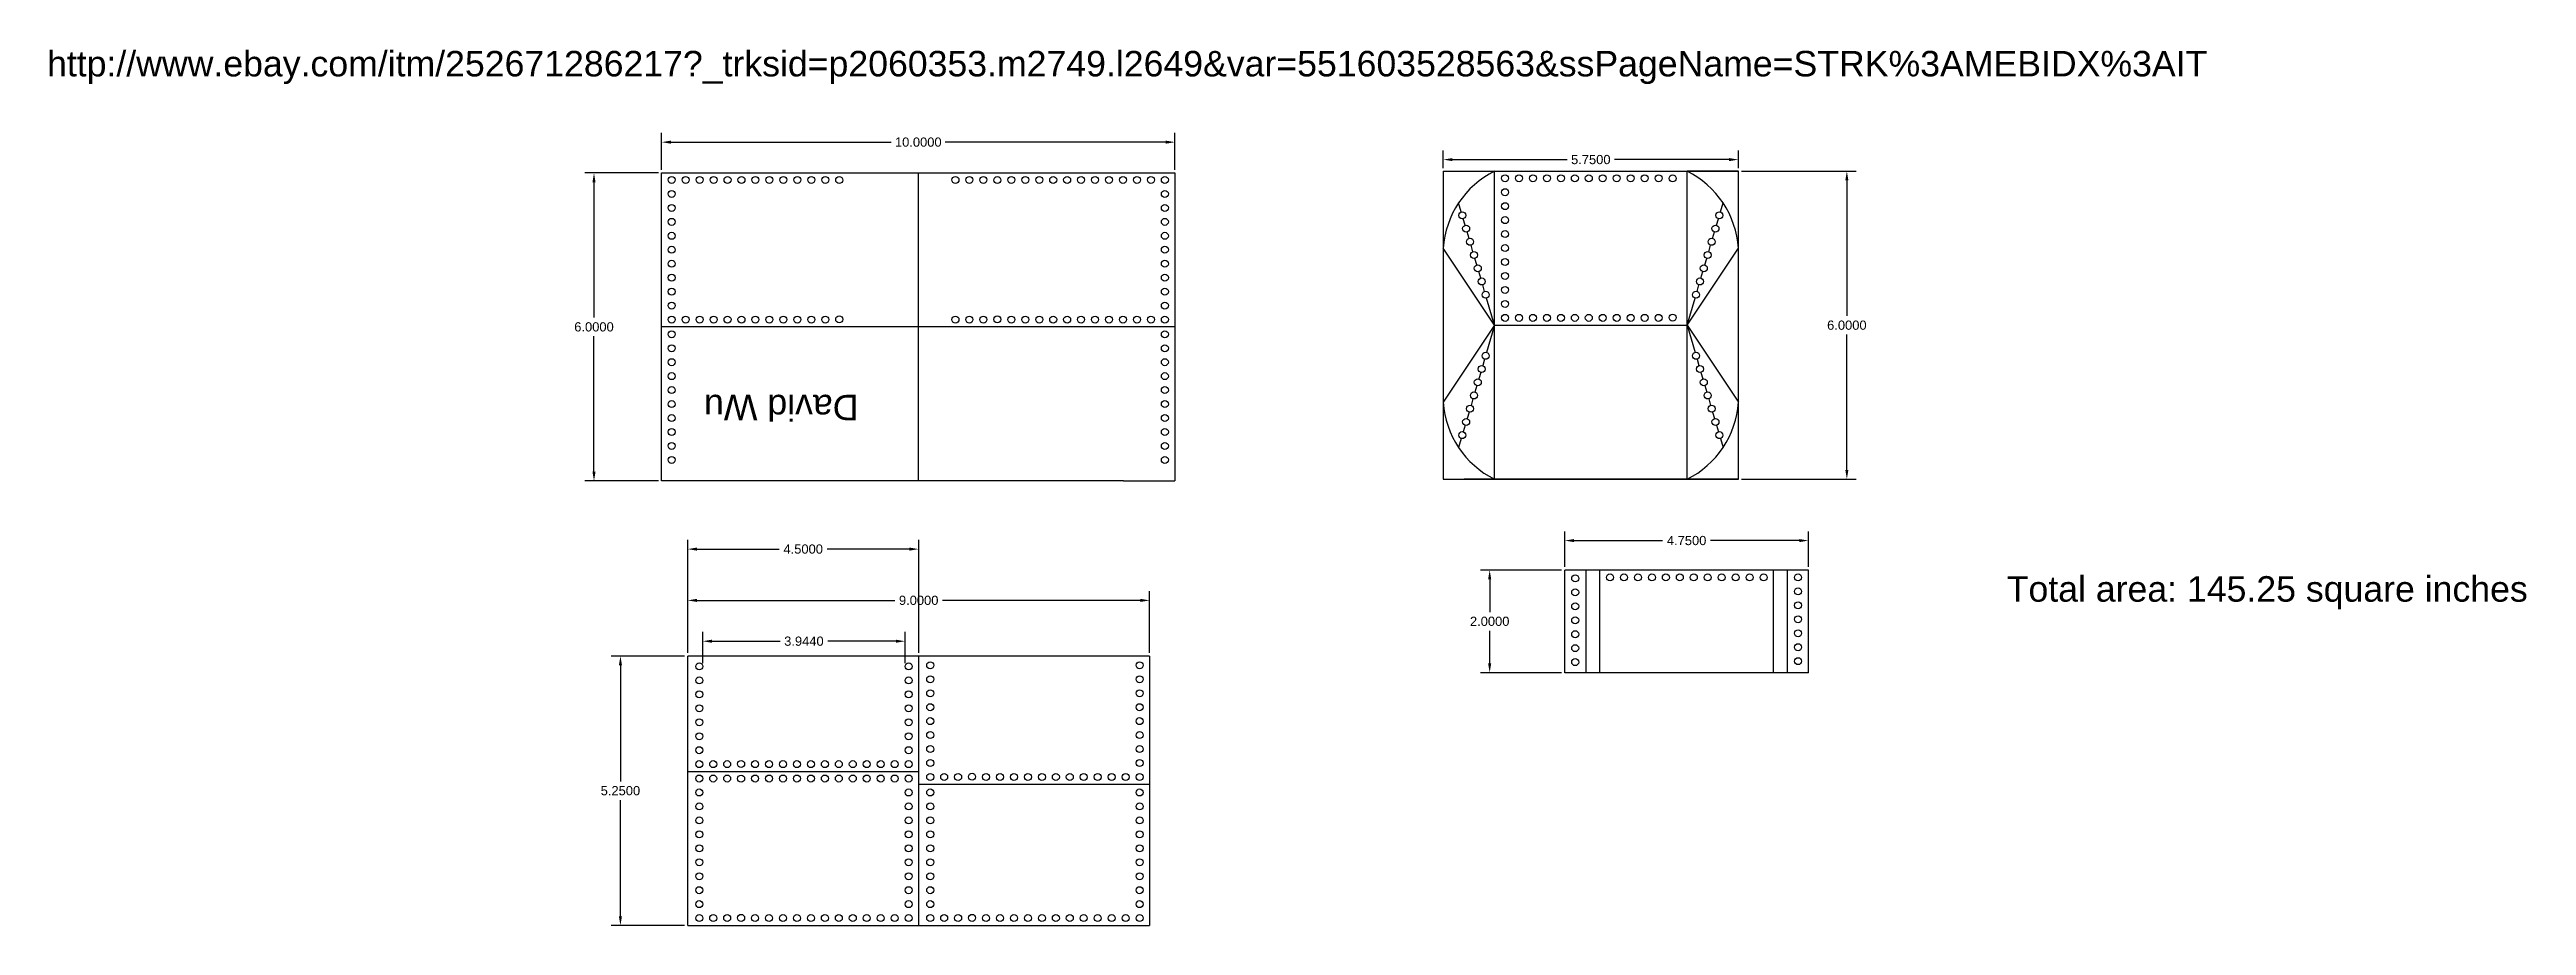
# Model space of a CAD drawing. Header units: inches. Extents: x -11.9 to 36.3, y -8.7 to 8.4.
import ezdxf

# ---------------------------------------------------------------- set-up
doc = ezdxf.new("R2010")
doc.units = ezdxf.units.IN
doc.header["$MEASUREMENT"] = 0
doc.styles.get("Standard").update_dxf_attribs({"font": 'arial.ttf'})
doc.dimstyles.get("Standard").update_dxf_attribs({"dimtxt": 0.18, "dimasz": 0.18, "dimexe": 0.18, "dimexo": 0.0625, "dimgap": 0.09, "dimtad": 0, "dimtih": 1, "dimtoh": 1, "dimdec": 4, "dimzin": 0, "dimdsep": 46, "dimtxsty": 'Standard', "dimcen": 0.09, "dimadec": 0, "dimazin": 0, "dimtfac": 1, "dimtdec": 4, "dimtofl": 0, "dimtmove": 0, "dimatfit": 3, "dimfxl": 1, "dimtolj": 1, "dimtzin": 0, "dimarcsym": 0})

# ---------------------------------------------------------------- blocks, each defined once
blk = doc.blocks.new('*D2')
at = {"color": 0, "lineweight": -2, "transparency": 16777216}
for p, q in [((0, 6.062), (0, 6.78)), ((10, 6.062), (10, 6.78)), ((0.18, 6.6), (4.475, 6.6)), ((9.82, 6.6), (5.525, 6.6))]:
    blk.add_line(p, q, dxfattribs=at)
at = {"color": 0, "transparency": 16777216}
for points in [[(0.18, 6.63), (0.18, 6.57), (0, 6.6)], [(9.82, 6.63), (9.82, 6.57), (10, 6.6)]]:
    blk.add_solid(points, dxfattribs=at)
at = {"layer": 'Defpoints', "color": 0, "transparency": 16777216}
for p in [(0, 6.6), (0, 6), (10, 6)]:
    blk.add_point(p, dxfattribs=at)
at = {"color": 0, "transparency": 16777216, "insert": (5, 6.6), "char_height": 0.18, "attachment_point": 5}
blk.add_mtext('\\A1;10.0000', dxfattribs=at)
blk = doc.blocks.new('*D6')
at = {"color": 0, "lineweight": -2, "transparency": 16777216}
for p, q in [((15.228, 6.095), (15.228, 6.44)), ((20.978, 6.095), (20.978, 6.44)), ((15.408, 6.26), (17.64, 6.26)), ((20.798, 6.26), (18.567, 6.26))]:
    blk.add_line(p, q, dxfattribs=at)
at = {"color": 0, "transparency": 16777216}
for points in [[(15.408, 6.29), (15.408, 6.23), (15.228, 6.26)], [(20.798, 6.29), (20.798, 6.23), (20.978, 6.26)]]:
    blk.add_solid(points, dxfattribs=at)
at = {"layer": 'Defpoints', "color": 0, "transparency": 16777216}
for p in [(15.228, 6.26), (15.228, 6.033), (20.978, 6.033)]:
    blk.add_point(p, dxfattribs=at)
at = {"color": 0, "transparency": 16777216, "insert": (18.103, 6.26), "char_height": 0.18, "attachment_point": 5}
blk.add_mtext('\\A1;5.7500', dxfattribs=at)
blk = doc.blocks.new('*D8')
at = {"color": 0, "lineweight": -2, "transparency": 16777216}
for p, q in [((-0.063, 6), (-1.498, 6)), ((-1.318, 5.82), (-1.318, 3.182)), ((-1.318, 0.18), (-1.318, 2.818)), ((-0.063, 0), (-1.498, 0))]:
    blk.add_line(p, q, dxfattribs=at)
at = {"color": 0, "transparency": 16777216}
for points in [[(-1.348, 5.82), (-1.288, 5.82), (-1.318, 6)], [(-1.348, 0.18), (-1.288, 0.18), (-1.318, 0)]]:
    blk.add_solid(points, dxfattribs=at)
at = {"layer": 'Defpoints', "color": 0, "transparency": 16777216}
for p in [(0, 6), (-1.318, 0), (0, 0)]:
    blk.add_point(p, dxfattribs=at)
at = {"color": 0, "transparency": 16777216, "insert": (-1.318, 3), "char_height": 0.18, "attachment_point": 5}
blk.add_mtext('\\A1;6.0000', dxfattribs=at)
blk = doc.blocks.new('*D9')
at = {"color": 0, "lineweight": -2, "transparency": 16777216}
for p, q in [((0.446, -3.412), (-0.983, -3.412)), ((-0.803, -3.592), (-0.803, -5.855)), ((-0.803, -8.482), (-0.803, -6.219)), ((0.446, -8.662), (-0.983, -8.662))]:
    blk.add_line(p, q, dxfattribs=at)
at = {"color": 0, "transparency": 16777216}
for points in [[(-0.833, -3.592), (-0.773, -3.592), (-0.803, -3.412)], [(-0.833, -8.482), (-0.773, -8.482), (-0.803, -8.662)]]:
    blk.add_solid(points, dxfattribs=at)
at = {"layer": 'Defpoints', "color": 0, "transparency": 16777216}
for p in [(0.508, -3.412), (-0.803, -8.662), (0.508, -8.662)]:
    blk.add_point(p, dxfattribs=at)
at = {"color": 0, "transparency": 16777216, "insert": (-0.803, -6.037), "char_height": 0.18, "attachment_point": 5}
blk.add_mtext('\\A1;5.2500', dxfattribs=at)
blk = doc.blocks.new('*D10')
at = {"color": 0, "lineweight": -2, "transparency": 16777216}
for p, q in [((0.508, -3.35), (0.508, -2.148)), ((0.688, -2.328), (4.545, -2.328)), ((9.328, -2.328), (5.471, -2.328)), ((9.508, -3.35), (9.508, -2.148))]:
    blk.add_line(p, q, dxfattribs=at)
at = {"color": 0, "transparency": 16777216}
for points in [[(0.688, -2.298), (0.688, -2.358), (0.508, -2.328)], [(9.328, -2.298), (9.328, -2.358), (9.508, -2.328)]]:
    blk.add_solid(points, dxfattribs=at)
at = {"layer": 'Defpoints', "color": 0, "transparency": 16777216}
for p in [(9.508, -2.328), (0.508, -3.412), (9.508, -3.412)]:
    blk.add_point(p, dxfattribs=at)
at = {"color": 0, "transparency": 16777216, "insert": (5.008, -2.328), "char_height": 0.18, "attachment_point": 5}
blk.add_mtext('\\A1;9.0000', dxfattribs=at)
blk = doc.blocks.new('*D11')
at = {"color": 0, "lineweight": -2, "transparency": 16777216}
for p, q in [((17.533, -1.737), (15.953, -1.737)), ((16.133, -1.917), (16.133, -2.555)), ((16.133, -3.557), (16.133, -2.919)), ((17.533, -3.737), (15.953, -3.737))]:
    blk.add_line(p, q, dxfattribs=at)
at = {"color": 0, "transparency": 16777216}
for points in [[(16.103, -1.917), (16.163, -1.917), (16.133, -1.737)], [(16.103, -3.557), (16.163, -3.557), (16.133, -3.737)]]:
    blk.add_solid(points, dxfattribs=at)
at = {"layer": 'Defpoints', "color": 0, "transparency": 16777216}
for p in [(17.595, -1.737), (16.133, -3.737), (17.595, -3.737)]:
    blk.add_point(p, dxfattribs=at)
at = {"color": 0, "transparency": 16777216, "insert": (16.133, -2.737), "char_height": 0.18, "attachment_point": 5}
blk.add_mtext('\\A1;2.0000', dxfattribs=at)
blk = doc.blocks.new('*D12')
at = {"color": 0, "lineweight": -2, "transparency": 16777216}
for p, q in [((17.595, -1.675), (17.595, -0.983)), ((17.775, -1.163), (19.503, -1.163)), ((22.165, -1.163), (20.437, -1.163)), ((22.345, -1.675), (22.345, -0.983))]:
    blk.add_line(p, q, dxfattribs=at)
at = {"color": 0, "transparency": 16777216}
for points in [[(17.775, -1.133), (17.775, -1.193), (17.595, -1.163)], [(22.165, -1.133), (22.165, -1.193), (22.345, -1.163)]]:
    blk.add_solid(points, dxfattribs=at)
at = {"layer": 'Defpoints', "color": 0, "transparency": 16777216}
for p in [(17.595, -1.163), (17.595, -1.737), (22.345, -1.737)]:
    blk.add_point(p, dxfattribs=at)
at = {"color": 0, "transparency": 16777216, "insert": (19.97, -1.163), "char_height": 0.18, "attachment_point": 5}
blk.add_mtext('\\A1;4.7500', dxfattribs=at)
blk = doc.blocks.new('*D13')
at = {"color": 0, "lineweight": -2, "transparency": 16777216}
for p, q in [((21.041, 6.033), (23.272, 6.033)), ((23.092, 5.853), (23.092, 3.215)), ((23.092, 0.213), (23.092, 2.851)), ((21.041, 0.033), (23.272, 0.033))]:
    blk.add_line(p, q, dxfattribs=at)
at = {"color": 0, "transparency": 16777216}
for points in [[(23.062, 5.853), (23.122, 5.853), (23.092, 6.033)], [(23.062, 0.213), (23.122, 0.213), (23.092, 0.033)]]:
    blk.add_solid(points, dxfattribs=at)
at = {"layer": 'Defpoints', "color": 0, "transparency": 16777216}
for p in [(20.978, 6.033), (23.092, 6.033), (20.978, 0.033)]:
    blk.add_point(p, dxfattribs=at)
at = {"color": 0, "transparency": 16777216, "insert": (23.092, 3.033), "char_height": 0.18, "attachment_point": 5}
blk.add_mtext('\\A1;6.0000', dxfattribs=at)
blk = doc.blocks.new('*D14')
at = {"color": 0, "lineweight": -2, "transparency": 16777216}
for p, q in [((0.508, -3.35), (0.508, -1.149)), ((0.688, -1.329), (2.291, -1.329)), ((4.828, -1.329), (3.225, -1.329)), ((5.008, -3.35), (5.008, -1.149))]:
    blk.add_line(p, q, dxfattribs=at)
at = {"color": 0, "transparency": 16777216}
for points in [[(0.688, -1.299), (0.688, -1.359), (0.508, -1.329)], [(4.828, -1.299), (4.828, -1.359), (5.008, -1.329)]]:
    blk.add_solid(points, dxfattribs=at)
at = {"layer": 'Defpoints', "color": 0, "transparency": 16777216}
for p in [(5.008, -1.329), (0.508, -3.412), (5.008, -3.412)]:
    blk.add_point(p, dxfattribs=at)
at = {"color": 0, "transparency": 16777216, "insert": (2.758, -1.329), "char_height": 0.18, "attachment_point": 5}
blk.add_mtext('\\A1;4.5000', dxfattribs=at)
blk = doc.blocks.new('*D15')
at = {"color": 0, "lineweight": -2, "transparency": 16777216}
for p, q in [((0.801, -3.553), (0.801, -2.944)), ((0.981, -3.124), (2.309, -3.124)), ((4.564, -3.124), (3.236, -3.124)), ((4.744, -3.553), (4.744, -2.944))]:
    blk.add_line(p, q, dxfattribs=at)
at = {"color": 0, "transparency": 16777216}
for points in [[(0.981, -3.094), (0.981, -3.154), (0.801, -3.124)], [(4.564, -3.094), (4.564, -3.154), (4.744, -3.124)]]:
    blk.add_solid(points, dxfattribs=at)
at = {"layer": 'Defpoints', "color": 0, "transparency": 16777216}
for p in [(4.744, -3.124), (0.801, -3.615), (4.744, -3.615)]:
    blk.add_point(p, dxfattribs=at)
at = {"color": 0, "transparency": 16777216, "insert": (2.772, -3.124), "char_height": 0.18, "attachment_point": 5}
blk.add_mtext('\\A1;3.9440', dxfattribs=at)

msp = doc.modelspace()

# ---------------------------------------------------------------- linework, layer by layer
at = {"color": 1}
for p, q in [((0, 6), (10, 6)), ((0, 0), (0, 6)), ((10, 6), (10, 0)), ((15.22843, 6.03271), (15.22843, 0.03271)), ((15.22843, 6.03271), (20.97843, 6.03271)), ((20.97843, 6.03271), (19.97843, 6.03271)), ((20.97843, 0.03271), (20.97843, 6.03271)), ((16.22843, 3.03271), (15.22843, 4.53271)), ((19.97843, 3.03271), (20.97843, 4.53271)), ((16.22843, 3.03271), (15.22843, 1.53271)), ((19.97843, 3.03271), (20.97843, 1.53271)), ((9, 0), (0, 0)), ((9, 0), (10, 0)), ((15.22843, 0.03271), (20.97843, 0.03271)), ((20.97843, 0.03271), (15.63643, 0.03271)), ((17.59513, -3.73736), (17.59513, -1.73736)), ((22.34513, -1.73736), (17.59513, -1.73736)), ((22.34513, -3.73736), (22.34513, -1.73736)), ((0.50803, -5.66225), (0.50803, -3.41225)), ((9.50803, -3.41225), (0.50803, -3.41225)), ((5.00803, -8.66225), (5.00803, -3.41225)), ((9.50803, -3.41225), (9.50803, -8.66225)), ((22.34513, -3.73736), (17.59513, -3.73736)), ((0.50803, -5.66225), (5.00803, -5.66225)), ((0.50803, -8.66225), (0.50803, -5.66225)), ((5.00803, -5.91225), (9.50803, -5.91225)), ((0.50803, -8.66225), (9.50803, -8.66225))]:
    msp.add_line(p, q, dxfattribs=at)
at = {"color": 5}
for p, q in [((5, 6), (5, 0)), ((16.22843, 0.03271), (16.22843, 6.03271)), ((19.97843, 0.03271), (19.97843, 6.03271)), ((15.57964, 5.23924), (15.52746, 5.41668)), ((20.62721, 5.23924), (20.67939, 5.41668)), ((15.65541, 4.98155), (15.618, 5.10876)), ((15.73117, 4.72387), (15.69377, 4.85108)), ((20.47568, 4.72387), (20.51308, 4.85108)), ((20.55145, 4.98155), (20.58885, 5.10876)), ((15.80694, 4.46619), (15.76954, 4.59339)), ((20.39991, 4.46619), (20.43732, 4.59339)), ((15.88271, 4.2085), (15.8453, 4.33571)), ((15.95847, 3.95082), (15.92107, 4.07803)), ((20.24838, 3.95082), (20.28578, 4.07803)), ((20.32415, 4.2085), (20.36155, 4.33571)), ((16.03424, 3.69314), (15.99684, 3.82034)), ((16.22843, 3.03271), (16.0726, 3.56266)), ((19.97843, 3.03271), (20.13425, 3.56266)), ((20.17261, 3.69314), (20.21001, 3.82034)), ((10, 3), (0, 3)), ((16.22843, 3.03271), (16.0726, 2.50276)), ((16.22843, 3.03271), (19.97843, 3.03271)), ((19.97843, 3.03271), (20.13425, 2.50276)), ((15.95847, 2.1146), (15.92107, 1.98739)), ((16.03424, 2.37228), (15.99684, 2.24507)), ((20.17261, 2.37228), (20.21001, 2.24507)), ((20.24838, 2.1146), (20.28578, 1.98739)), ((15.80694, 1.59923), (15.76954, 1.47202)), ((15.88271, 1.85691), (15.8453, 1.72971)), ((20.32415, 1.85691), (20.36155, 1.72971)), ((20.39991, 1.59923), (20.43732, 1.47202)), ((15.65541, 1.08386), (15.618, 0.95666)), ((15.73117, 1.34155), (15.69377, 1.21434)), ((20.47568, 1.34155), (20.51308, 1.21434)), ((20.55145, 1.08386), (20.58885, 0.95666)), ((15.57964, 0.82618), (15.52746, 0.64873)), ((20.62721, 0.82618), (20.67939, 0.64873)), ((18.00313, -1.73736), (18.00313, -3.73736)), ((18.27513, -1.73736), (18.27513, -3.73736)), ((21.66513, -3.73736), (21.66513, -1.73736)), ((21.93713, -3.73736), (21.93713, -1.73736))]:
    msp.add_line(p, q, dxfattribs=at)
at = {"color": 1}
for centre in [(0.19555, 5.86318), (0.46755, 5.86318), (0.73955, 5.86318), (1.01155, 5.86318), (1.28355, 5.86318), (1.55555, 5.86318), (1.82755, 5.86318), (2.09955, 5.86318), (2.37155, 5.86318), (2.64355, 5.86318), (2.91555, 5.86318), (3.18755, 5.86318), (3.45954, 5.86043), (5.72448, 5.86318), (5.99648, 5.86318), (6.26848, 5.86318), (6.54046, 5.86043), (6.81245, 5.86318), (7.08445, 5.86318), (7.35645, 5.86318), (7.62845, 5.86318), (7.90045, 5.86318), (8.17245, 5.86318), (8.44445, 5.86318), (8.71645, 5.86318), (8.98845, 5.86318), (9.26045, 5.86318), (9.53245, 5.86318), (9.80445, 5.86318), (16.43243, 5.8968), (16.70443, 5.8968), (16.97643, 5.8968), (17.24843, 5.8968), (17.52043, 5.8968), (17.79243, 5.8968), (18.06443, 5.8968), (18.33643, 5.8968), (18.60843, 5.8968), (18.88043, 5.8968), (19.15243, 5.8968), (19.42443, 5.8968), (19.69641, 5.89405), (0.19555, 5.59118), (0.19555, 5.31918), (9.80445, 5.59118), (9.80445, 5.31918), (16.43243, 5.6248), (16.43243, 5.3528), (0.19555, 5.04718), (0.19555, 4.77518), (9.80445, 5.04718), (9.80445, 4.77518), (15.59882, 5.174), (15.67459, 4.91631), (16.43243, 5.0808), (16.43243, 4.8088), (20.53226, 4.91631), (20.60803, 5.174), (0.19555, 4.50318), (9.80445, 4.50318), (15.75036, 4.65863), (15.82612, 4.40095), (16.43243, 4.5368), (20.38073, 4.40095), (20.4565, 4.65863), (0.19555, 4.23118), (0.19555, 3.95918), (9.80445, 4.23118), (9.80445, 3.95918), (15.90189, 4.14326), (15.97766, 3.88558), (16.43243, 4.2648), (16.43243, 3.9928), (20.2292, 3.88558), (20.30496, 4.14326), (0.19555, 3.68718), (0.19555, 3.41518), (9.80445, 3.68718), (9.80445, 3.41518), (16.05342, 3.6279), (16.43243, 3.7208), (16.43243, 3.4488), (20.15343, 3.6279), (0.19555, 3.14318), (0.19555, 2.85682), (0.46755, 3.14318), (0.73955, 3.14318), (1.01155, 3.14318), (1.28355, 3.14318), (1.55555, 3.14318), (1.82755, 3.14318), (2.09955, 3.14318), (2.37155, 3.14318), (2.64355, 3.14318), (2.91555, 3.14318), (3.18755, 3.14318), (3.45951, 3.14778), (5.72453, 3.14318), (5.99653, 3.14318), (6.26853, 3.14318), (6.54049, 3.14778), (6.81245, 3.14318), (7.08445, 3.14318), (7.35645, 3.14318), (7.62845, 3.14318), (7.90045, 3.14318), (8.17245, 3.14318), (8.44445, 3.14318), (8.71645, 3.14318), (8.98845, 3.14318), (9.26045, 3.14318), (9.53245, 3.14318), (9.80445, 3.14318), (9.80445, 2.85682), (16.43243, 3.1768), (16.70443, 3.1768), (16.97643, 3.1768), (17.24843, 3.1768), (17.52043, 3.1768), (17.79243, 3.1768), (18.06443, 3.1768), (18.33643, 3.1768), (18.60843, 3.1768), (18.88043, 3.1768), (19.15243, 3.1768), (19.42443, 3.1768), (19.69639, 3.18141), (0.19555, 2.58482), (9.80445, 2.58482), (16.05342, 2.43752), (20.15343, 2.43752), (0.19555, 2.31282), (0.19555, 2.04082), (9.80445, 2.31282), (9.80445, 2.04082), (15.90189, 1.92215), (15.97766, 2.17984), (20.2292, 2.17984), (20.30496, 1.92215), (0.19555, 1.76882), (0.19555, 1.49682), (9.80445, 1.76882), (9.80445, 1.49682), (15.75036, 1.40679), (15.82612, 1.66447), (20.38073, 1.66447), (20.4565, 1.40679), (0.19555, 1.22482), (0.19555, 0.95282), (9.80445, 1.22482), (9.80445, 0.95282), (15.67459, 1.1491), (20.53226, 1.1491), (0.19555, 0.68082), (9.80445, 0.68082), (15.59882, 0.89142), (20.60803, 0.89142), (0.19555, 0.40882), (9.80445, 0.40882), (17.79913, -1.89932), (18.47758, -1.88054), (18.74958, -1.88054), (19.02158, -1.88054), (19.29358, -1.88054), (19.56558, -1.88054), (19.83758, -1.88054), (20.10958, -1.88054), (20.38158, -1.88054), (20.65358, -1.88054), (20.92558, -1.88054), (21.19758, -1.88054), (21.46958, -1.88054), (22.14113, -1.88054), (17.79908, -2.17132), (17.79908, -2.44332), (22.14113, -2.15254), (22.14113, -2.42454), (17.79908, -2.71532), (22.14113, -2.69654), (17.79908, -2.98732), (17.79908, -3.25932), (22.14113, -2.96854), (22.14113, -3.24054), (0.7325, -3.61507), (0.7325, -3.88707), (4.81248, -3.61507), (4.81248, -3.88707), (5.2325, -3.59307), (5.2325, -3.86507), (9.31248, -3.59307), (9.31248, -3.86507), (17.79908, -3.53132), (22.14113, -3.51254), (0.7325, -4.15907), (4.81248, -4.15907), (5.2325, -4.13707), (5.2325, -4.40907), (9.31248, -4.13707), (9.31248, -4.40907), (0.7325, -4.43107), (0.7325, -4.70307), (4.81248, -4.43107), (4.81248, -4.70307), (5.2325, -4.68107), (9.31248, -4.68107), (0.7325, -4.97507), (0.7325, -5.24707), (4.81248, -4.97507), (4.81248, -5.24707), (5.2325, -4.95307), (5.2325, -5.22507), (9.31248, -4.95307), (9.31248, -5.22507), (0.7325, -5.79907), (0.73255, -5.51907), (1.0045, -5.79907), (1.00455, -5.51907), (1.2765, -5.79907), (1.27655, -5.51907), (1.54849, -5.80182), (1.54851, -5.51447), (1.82048, -5.51907), (1.82048, -5.79907), (2.09248, -5.51907), (2.09248, -5.79907), (2.36448, -5.51907), (2.36448, -5.79907), (2.63648, -5.51907), (2.63648, -5.79907), (2.90848, -5.51907), (2.90848, -5.79907), (3.18048, -5.51907), (3.18048, -5.79907), (3.45248, -5.51907), (3.45248, -5.79907), (3.72448, -5.51907), (3.72448, -5.79907), (3.99648, -5.51907), (3.99648, -5.79907), (4.26848, -5.51907), (4.26848, -5.79907), (4.54048, -5.51907), (4.54048, -5.79907), (4.81248, -5.51907), (4.81248, -5.79907), (5.2325, -5.49707), (5.23255, -5.76907), (5.50455, -5.76907), (5.77655, -5.76907), (6.04851, -5.76447), (6.32048, -5.76907), (6.59248, -5.76907), (6.86448, -5.76907), (7.13648, -5.76907), (7.40848, -5.76907), (7.68048, -5.76907), (7.95248, -5.76907), (8.22448, -5.76907), (8.49648, -5.76907), (8.76848, -5.76907), (9.04048, -5.76907), (9.31248, -5.49707), (9.31248, -5.76907), (0.7325, -6.07107), (4.81248, -6.07107), (5.2325, -6.07107), (9.31248, -6.07107), (0.7325, -6.34307), (0.7325, -6.61507), (4.81248, -6.34307), (4.81248, -6.61507), (5.2325, -6.34307), (5.2325, -6.61507), (9.31248, -6.34307), (9.31248, -6.61507), (0.7325, -6.88707), (0.7325, -7.15907), (4.81248, -6.88707), (4.81248, -7.15907), (5.2325, -6.88707), (5.2325, -7.15907), (9.31248, -6.88707), (9.31248, -7.15907), (0.7325, -7.43107), (0.7325, -7.70307), (4.81248, -7.43107), (4.81248, -7.70307), (5.2325, -7.43107), (5.2325, -7.70307), (9.31248, -7.43107), (9.31248, -7.70307), (0.7325, -7.97507), (0.7325, -8.24707), (4.81248, -7.97507), (4.81248, -8.24707), (5.2325, -7.97507), (5.2325, -8.24707), (9.31248, -7.97507), (9.31248, -8.24707), (0.73255, -8.51907), (1.00455, -8.51907), (1.27655, -8.51907), (1.54851, -8.51447), (1.82048, -8.51907), (2.09248, -8.51907), (2.36448, -8.51907), (2.63648, -8.51907), (2.90848, -8.51907), (3.18048, -8.51907), (3.45248, -8.51907), (3.72448, -8.51907), (3.99648, -8.51907), (4.26848, -8.51907), (4.54048, -8.51907), (4.81248, -8.51907), (5.23255, -8.51907), (5.50455, -8.51907), (5.77655, -8.51907), (6.04851, -8.51447), (6.32048, -8.51907), (6.59248, -8.51907), (6.86448, -8.51907), (7.13648, -8.51907), (7.40848, -8.51907), (7.68048, -8.51907), (7.95248, -8.51907), (8.22448, -8.51907), (8.49648, -8.51907), (8.76848, -8.51907), (9.04048, -8.51907), (9.31248, -8.51907)]:
    msp.add_circle(centre, 0.068, dxfattribs=at)
for centre, start, end in [((17.02746, 4.41668), 116.309932, 176.309932), ((19.17939, 4.41668), 3.690068, 63.690068), ((17.02746, 1.64873), 183.690068, 243.690068), ((19.17939, 1.64873), 296.309932, 356.309932)]:
    msp.add_arc(centre, 1.80278, start, end, dxfattribs=at)

# ---------------------------------------------------------------- texts
at = {"attachment_point": 1}
for s, width, insert, char_height in [('http://www.ebay.com/itm/252671286217?_trksid=p2060353.m2749.l2649&var=551603528563&ssPageName=STRK%3AMEBIDX%3AIT', 9.6799865, (-11.97388, 8.37818), 0.49706605), ('Total area: 145.25 square inches', 10.4667257, (26.20661, -1.85658), 0.4970661)]:
    msp.add_mtext_dynamic_manual_height_columns(s, width=width, gutter_width=2.48533, heights=[0], dxfattribs=dict(at, insert=insert, char_height=char_height))
at = {"color": 3, "insert": (3.83521, 1.17992), "char_height": 0.497066, "attachment_point": 1, "rotation": 180}
msp.add_mtext_dynamic_manual_height_columns('David Wu', width=3.1691925, gutter_width=2.48533, heights=[0], dxfattribs=at)

# ---------------------------------------------------------------- dimensions: what is measured, and where the dimension line sits
for base, p1, p2, picture, middle in [((0, 6.60042), (10, 6), (0, 6), '*D2', (5, 6.60042)), ((15.22843, 6.26029), (20.97843, 6.03271), (15.22843, 6.03271), '*D6', (18.10343, 6.26029)), ((17.59513, -1.16285), (22.34513, -1.73736), (17.59513, -1.73736), '*D12', (19.97013, -1.16285)), ((9.50803, -2.32755), (0.50803, -3.41225), (9.50803, -3.41225), '*D10', (5.00803, -2.32755)), ((4.74448, -3.12423), (0.8005, -3.61507), (4.74448, -3.61507), '*D15', (2.77249, -3.12423))]:
    dim = msp.add_linear_dim(base=base, p1=p1, p2=p2, dimstyle='Standard')
    dim.commit()
    dim.dimension.update_dxf_attribs({"geometry": picture, "text_midpoint": middle})
for base, p1, p2, angle, picture, middle in [((-1.31841, 0), (0, 6), (0, 0), 90, '*D8', (-1.31841, 3)), ((23.09226, 6.03271), (20.97843, 0.03271), (20.97843, 6.03271), 90, '*D13', (23.09226, 3.03271)), ((5.00803, -1.3287), (0.50803, -3.41225), (5.00803, -3.41225), 180, '*D14', (2.75803, -1.3287)), ((16.13272, -3.73736), (17.59513, -1.73736), (17.59513, -3.73736), 90, '*D11', (16.13272, -2.73736)), ((-0.80291, -8.66225), (0.50803, -3.41225), (0.50803, -8.66225), 90, '*D9', (-0.80291, -6.03725))]:
    dim = msp.add_linear_dim(base=base, p1=p1, p2=p2, angle=angle, dimstyle='Standard')
    dim.commit()
    dim.dimension.update_dxf_attribs({"geometry": picture, "text_midpoint": middle})

doc.saveas('drawing.dxf')
